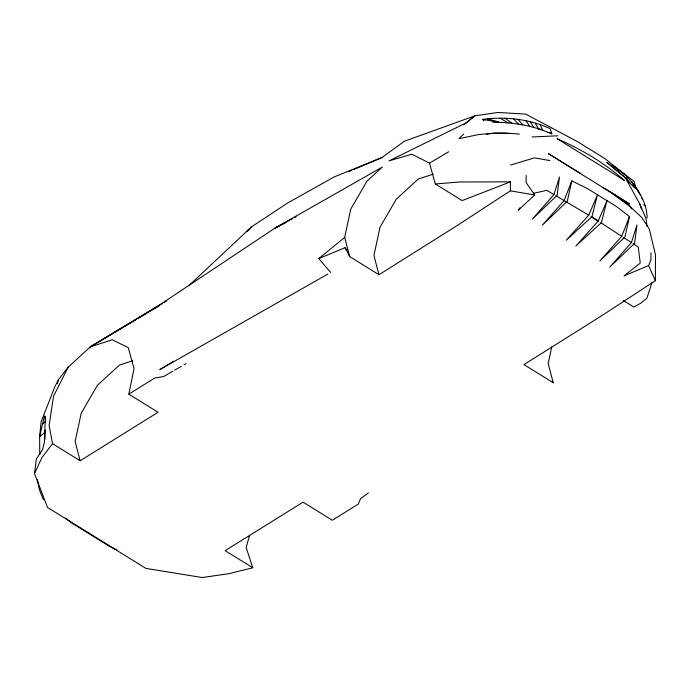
<?xml version="1.0" encoding="UTF-8"?>
<svg xmlns="http://www.w3.org/2000/svg" width="690" height="690" viewBox="0 0 690 690"><rect width="100%" height="100%" fill="white"/><g stroke="black" fill="none" stroke-linecap="round" stroke-linejoin="round"><path stroke-width="1.03" d="M330.657 272.472L318.771 258.578L345 247.727L349.709 256.62L378.957 274.741L456.84 225.759L510.359 190.837L510.402 181.85L459.6 181.996L435.287 183.971L429.508 163.133L411.852 154.224L389.031 160.882L466.268 122.803L474.815 115.851L497.826 112.47L525.685 114.1L577.815 141.821L605.268 158.838L626.373 175.898C636.861 187.318 647.013 201.868 647.082 217.954M526.159 175.372L526.125 182.565L534.733 194.985L518.164 210.295L519.915 207.759M650.972 252.73L650.937 259.914L648.626 265.572L624.019 275.897L640.251 263.062L638.25 247.003L633.135 243.682M551.767 346.777L548.188 363.483L553.207 382.734L523.96 364.613L601.852 315.632L655.362 280.701L655.5 254.955L649.29 229.011L641.985 217.712L629.09 205.594L614.428 194.658L548.386 153.646L580.842 173.699M44.876 439.565L45.204 429.991M39.744 454.408L39.623 436.761L44.393 416.105L45.342 416.406L44.41 441.971L42.616 449.5L36.346 459.005L34.5 473.59L47.55 507.452L145.883 568.396L202.204 577.53L229.106 573.649L252.781 567.766L246.157 547.515L249.556 535.431M68.155 367.209L53.535 396.207L49.119 425.402L52.518 443.653L80.152 460.773L158.045 412.275L128.806 394.154L134.058 368.512L128.28 347.665L112.237 339.765L90.226 346.915L68.155 367.209L58.452 379.647L54.812 386.823L41.064 421.97L39.623 436.761L45.402 431.974M349.709 256.62L344.698 237.369L350.727 209.165L366.959 181.168L382.303 167.066L275.198 227.967L158.596 305.592L90.226 346.915L131.764 322.178M571.794 180.849L567.309 201.256L542.288 225.242L564.118 200.583L571.794 180.849L587.699 188.715L616.774 206.733L629.47 216.591L624.924 236.963L599.903 260.949L621.733 236.282L629.47 216.591M57.356 383.787L58.452 379.647M553.966 194.571L559.486 176.951L557.158 195.253L532.361 219.092L553.966 194.571L546.825 190.345L533.387 193.347M631.428 242.578L636.956 224.966L634.627 243.26L609.822 267.099L631.428 242.578L623.501 237.429M651.834 282.883L646.961 298.115L640.743 303.195L633.938 307.093L623.208 300.443M588.743 215.151L597.488 194.787L591.925 216.72L566.352 240.155L588.743 215.151L555.812 195.667M34.5 473.59L41.892 457.625L52.518 443.653M463.706 134.007L459.005 138.699L478.429 134.593L495.23 133.067L508.832 133.541M188.793 285.729L251.695 226.725L287.721 202.964L334.029 177.002L382.07 157.484L404.245 141.286L474.815 115.851L463.775 124.838M251.695 226.725L246.528 231.573L249.124 229.813M42.685 424.005L45.497 421.478M318.771 258.578L344.698 237.369M368.356 492.979L360.551 498.672L358.3 504.08L332.295 520.269L303.057 502.148L225.156 550.646L252.781 567.766M128.806 394.154L154.81 377.965L163.521 376.55L172.845 371.203M173.613 361.232L159.804 369.607L327.853 274.068M90.226 346.915L162.133 303.617M163.979 302.505L166.739 300.84M133.61 321.074L136.379 319.427M138.224 318.332L145.607 313.933M147.453 312.829L150.222 311.181M152.067 310.086L159.45 305.687M429.508 163.133L448.664 151.766M174.717 370.125L181.246 366.381M184.04 364.769L185.903 363.699M292.241 218.773L275.198 227.967L285.772 222.706M294.13 217.747L296.027 216.729M348.968 171.543L351.883 170.301M353.832 169.473L382.07 157.484M510.402 181.85L462.11 200.6L435.287 183.971M433.286 174.13L418.278 179.003L396.207 199.298L379.974 227.295L373.937 255.49L378.957 274.741M132.48 360.81L119.474 365.036L97.394 385.331L81.17 413.327L75.132 441.522L80.152 460.773M510.497 165.083L534.457 157.838L549.792 160.572M486.623 134.283L491.841 133.394L505.227 132.989L519.432 134.084M483.966 120.733L482.405 119.396C505.339 116.36 529.23 118.947 550.301 128.754L551.94 134.101C533.517 125.356 512.868 122.32 492.66 122.251M532.025 136.974L557.882 135.792M547.955 132.463L551.5 132.644M510.359 190.837L534.733 194.985M482.405 119.396L498.145 122.087M538.019 128.901L542.211 129.625M487.563 118.818L498.732 122.035M116.929 549.93L109.348 546.29L70.949 522.494L65.438 518.087M500.198 118.275L508.168 122.898M591.166 216.582L598.23 221.024L575.84 246.037L601.413 222.594L606.976 200.661L598.23 221.024L591.33 216.746M602.724 187.326L629.608 203.99L608.295 190.716L629.09 205.594L631.6 208.915M600.938 222.784L621.733 236.282M643.701 204.723L645.435 205.982M505.002 118.214L511.937 123.243M612.09 164.893L633.894 181.16L636.37 188.836M612.936 165.591L626.373 175.898L627.866 181.151L636.534 189.508M513.498 118.749L518.664 124.424M345 247.727L347.061 250.065M641.321 197.676L642.683 199.298M517.94 119.275L522.701 124.942M630.513 183.626L627.46 179.719L606.846 162.34L625.131 177.468L639.664 203.688L646.021 218.558L647.065 226.277M633.368 184.023L639.302 192.536M640.372 194.882L635.3 186.835M525.858 120.707L529.817 126.365M530.17 121.682L533.586 127.02M535.302 123.251L538.467 128.737M552.267 380.958L553.207 382.734M648.626 265.572L655.362 280.701M631.721 181.358L634.084 186.999M540.158 124.614L542.521 130.255M43.367 499.707L39.39 489.857L37.415 479.429M639.664 203.688L641.536 209.053M45.342 416.406L45.462 420.46M624.321 180.357L557.072 138.681A276.362 171.663 0.3 0 1 624.321 180.357"/></g></svg>
